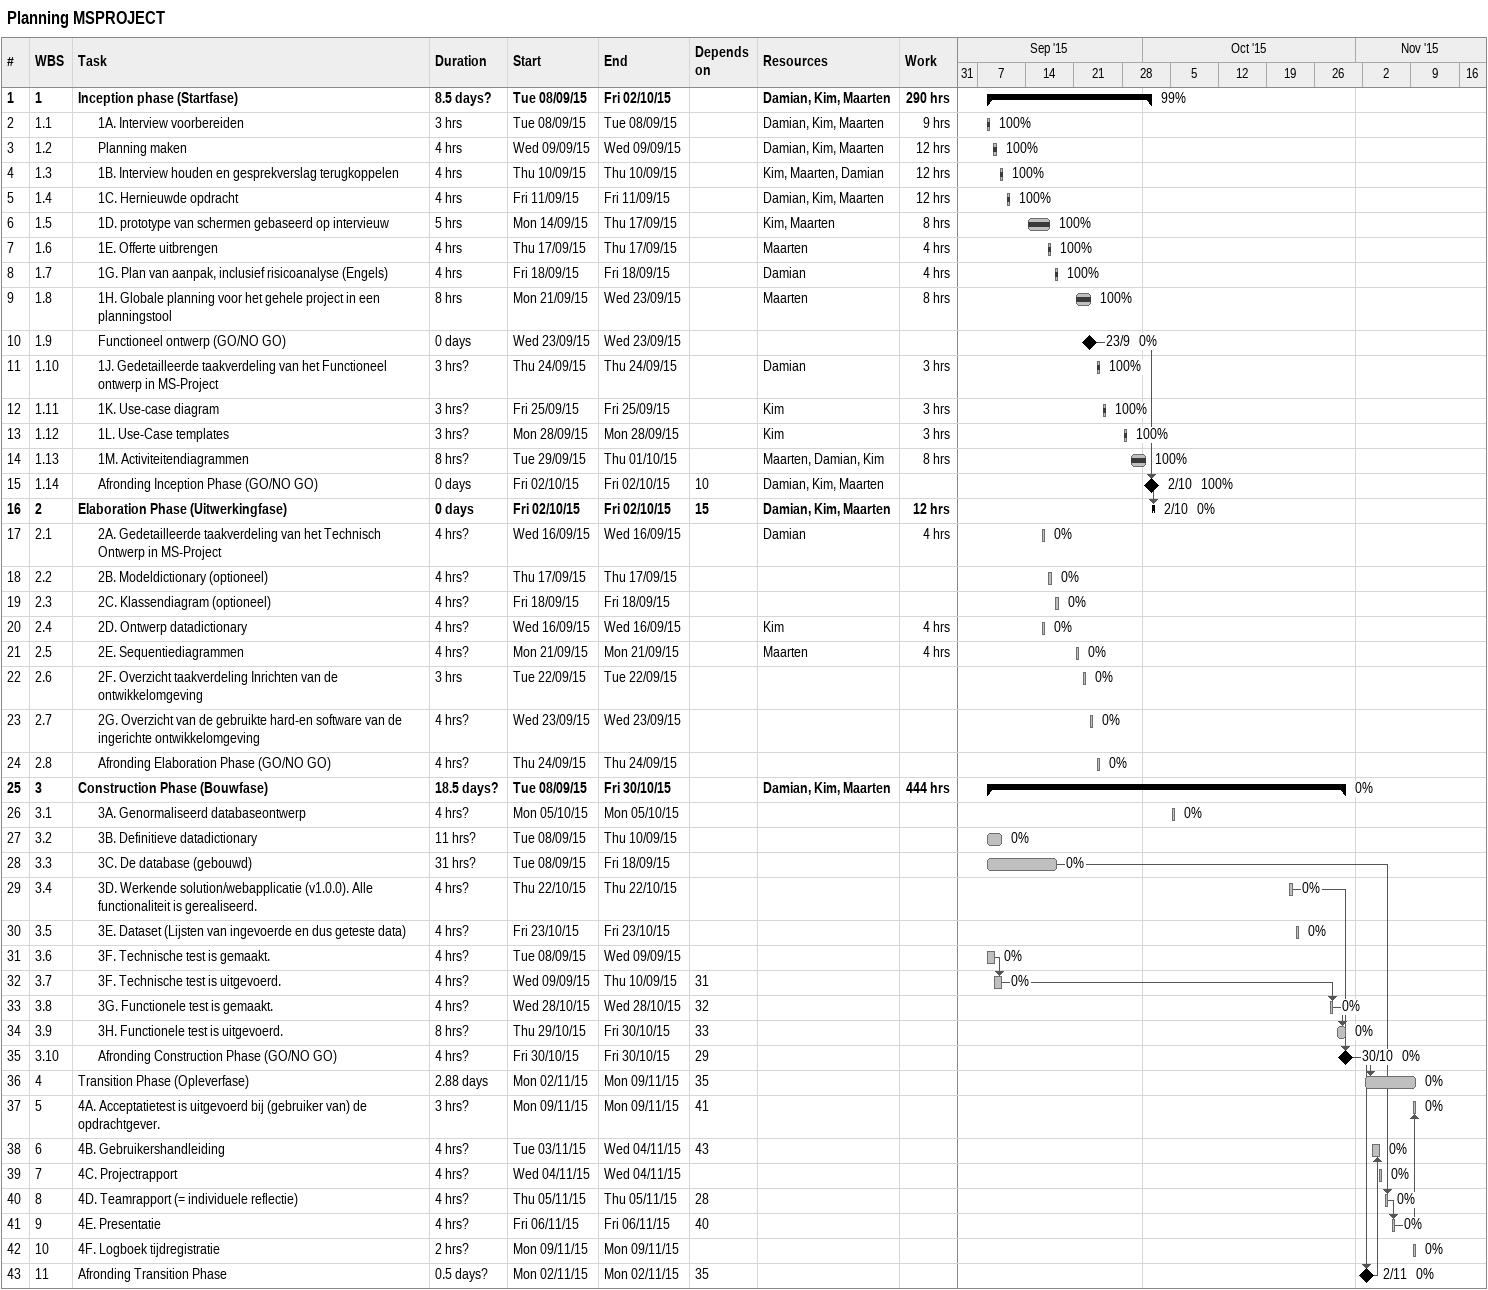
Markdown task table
Planning MSPROJECT

| ID | WBS | Task | Duration | Start | Finish | Predecessors | Resources | % complete | Work (h) |
|---|---|---|---|---|---|---|---|---|---|
| 1 | 1 | **Inception phase (Startfase)** | 8.5d? | 2015-09-08 | 2015-10-02 |  | Damian, Kim, Maarten | 99 | 290 |
| 2 | 1.1 | 1A. Interview voorbereiden | 3h | 2015-09-08 | 2015-09-08 |  | Damian, Kim, Maarten | 100 | 9 |
| 3 | 1.2 | Planning maken | 4h | 2015-09-09 | 2015-09-09 |  | Damian, Kim, Maarten | 100 | 12 |
| 4 | 1.3 | 1B. Interview houden en gesprekverslag terugkoppelen | 4h | 2015-09-10 | 2015-09-10 |  | Kim, Maarten, Damian | 100 | 12 |
| 5 | 1.4 | 1C. Hernieuwde opdracht | 4h | 2015-09-11 | 2015-09-11 |  | Damian, Kim, Maarten | 100 | 12 |
| 6 | 1.5 | 1D. prototype van schermen gebaseerd op intervieuw | 5h | 2015-09-14 | 2015-09-17 |  | Kim, Maarten | 100 | 8 |
| 7 | 1.6 | 1E. Offerte uitbrengen | 4h | 2015-09-17 | 2015-09-17 |  | Maarten | 100 | 4 |
| 8 | 1.7 | 1G. Plan van aanpak, inclusief risicoanalyse (Engels) | 4h | 2015-09-18 | 2015-09-18 |  | Damian | 100 | 4 |
| 9 | 1.8 | 1H. Globale planning voor het gehele project in een planningstool | 8h | 2015-09-21 | 2015-09-23 |  | Maarten | 100 | 8 |
| 10 | 1.9 | Functioneel ontwerp (GO/NO GO) | 0d | 2015-09-23 | 2015-09-23 |  |  | 0 |  |
| 11 | 1.10 | 1J. Gedetailleerde taakverdeling van het Functioneel ontwerp in MS-Project | 3h? | 2015-09-24 | 2015-09-24 |  | Damian | 100 | 3 |
| 12 | 1.11 | 1K. Use-case diagram | 3h? | 2015-09-25 | 2015-09-25 |  | Kim | 100 | 3 |
| 13 | 1.12 | 1L. Use-Case templates | 3h? | 2015-09-28 | 2015-09-28 |  | Kim | 100 | 3 |
| 14 | 1.13 | 1M. Activiteitendiagrammen | 8h? | 2015-09-29 | 2015-10-01 |  | Maarten, Damian, Kim | 100 | 8 |
| 15 | 1.14 | Afronding Inception Phase (GO/NO GO) | 0d | 2015-10-02 | 2015-10-02 | 10 | Damian, Kim, Maarten | 100 |  |
| 16 | 2 | **Elaboration Phase (Uitwerkingfase)** | 0d | 2015-10-02 | 2015-10-02 | 15 | Damian, Kim, Maarten | 0 | 12 |
| 17 | 2.1 | 2A. Gedetailleerde taakverdeling van het Technisch Ontwerp in MS-Project | 4h? | 2015-09-16 | 2015-09-16 |  | Damian | 0 | 4 |
| 18 | 2.2 | 2B. Modeldictionary (optioneel) | 4h? | 2015-09-17 | 2015-09-17 |  |  | 0 |  |
| 19 | 2.3 | 2C. Klassendiagram (optioneel) | 4h? | 2015-09-18 | 2015-09-18 |  |  | 0 |  |
| 20 | 2.4 | 2D. Ontwerp datadictionary | 4h? | 2015-09-16 | 2015-09-16 |  | Kim | 0 | 4 |
| 21 | 2.5 | 2E. Sequentiediagrammen | 4h? | 2015-09-21 | 2015-09-21 |  | Maarten | 0 | 4 |
| 22 | 2.6 | 2F. Overzicht taakverdeling Inrichten van de ontwikkelomgeving | 3h | 2015-09-22 | 2015-09-22 |  |  | 0 |  |
| 23 | 2.7 | 2G. Overzicht van de gebruikte hard-en software van de ingerichte ontwikkelomgeving | 4h? | 2015-09-23 | 2015-09-23 |  |  | 0 |  |
| 24 | 2.8 | Afronding Elaboration Phase (GO/NO GO) | 4h? | 2015-09-24 | 2015-09-24 |  |  | 0 |  |
| 25 | 3 | **Construction Phase (Bouwfase)** | 18.5d? | 2015-09-08 | 2015-10-30 |  | Damian, Kim, Maarten | 0 | 444 |
| 26 | 3.1 | 3A. Genormaliseerd databaseontwerp | 4h? | 2015-10-05 | 2015-10-05 |  |  | 0 |  |
| 27 | 3.2 | 3B. Definitieve datadictionary | 11h? | 2015-09-08 | 2015-09-10 |  |  | 0 |  |
| 28 | 3.3 | 3C. De database (gebouwd) | 31h? | 2015-09-08 | 2015-09-18 |  |  | 0 |  |
| 29 | 3.4 | 3D. Werkende solution/webapplicatie (v1.0.0). Alle functionaliteit is gerealiseerd. | 4h? | 2015-10-22 | 2015-10-22 |  |  | 0 |  |
| 30 | 3.5 | 3E. Dataset (Lijsten van ingevoerde en dus geteste data) | 4h? | 2015-10-23 | 2015-10-23 |  |  | 0 |  |
| 31 | 3.6 | 3F. Technische test is gemaakt. | 4h? | 2015-09-08 | 2015-09-09 |  |  | 0 |  |
| 32 | 3.7 | 3F. Technische test is uitgevoerd. | 4h? | 2015-09-09 | 2015-09-10 | 31 |  | 0 |  |
| 33 | 3.8 | 3G. Functionele test is gemaakt. | 4h? | 2015-10-28 | 2015-10-28 | 32 |  | 0 |  |
| 34 | 3.9 | 3H. Functionele test is uitgevoerd. | 8h? | 2015-10-29 | 2015-10-30 | 33 |  | 0 |  |
| 35 | 3.10 | Afronding Construction Phase (GO/NO GO) | 4h? | 2015-10-30 | 2015-10-30 | 29 |  | 0 |  |
| 36 | 4 | Transition Phase (Opleverfase) | 2.88d | 2015-11-02 | 2015-11-09 | 35 |  | 0 |  |
| 37 | 5 | 4A. Acceptatietest is uitgevoerd bij (gebruiker van) de opdrachtgever. | 3h? | 2015-11-09 | 2015-11-09 | 41 |  | 0 |  |
| 38 | 6 | 4B. Gebruikershandleiding | 4h? | 2015-11-03 | 2015-11-04 | 43 |  | 0 |  |
| 39 | 7 | 4C. Projectrapport | 4h? | 2015-11-04 | 2015-11-04 |  |  | 0 |  |
| 40 | 8 | 4D. Teamrapport (= individuele reflectie) | 4h? | 2015-11-05 | 2015-11-05 | 28 |  | 0 |  |
| 41 | 9 | 4E. Presentatie | 4h? | 2015-11-06 | 2015-11-06 | 40 |  | 0 |  |
| 42 | 10 | 4F. Logboek tijdregistratie | 2h? | 2015-11-09 | 2015-11-09 |  |  | 0 |  |
| 43 | 11 | Afronding Transition Phase | 0.5d? | 2015-11-02 | 2015-11-02 | 35 |  | 0 |  |
